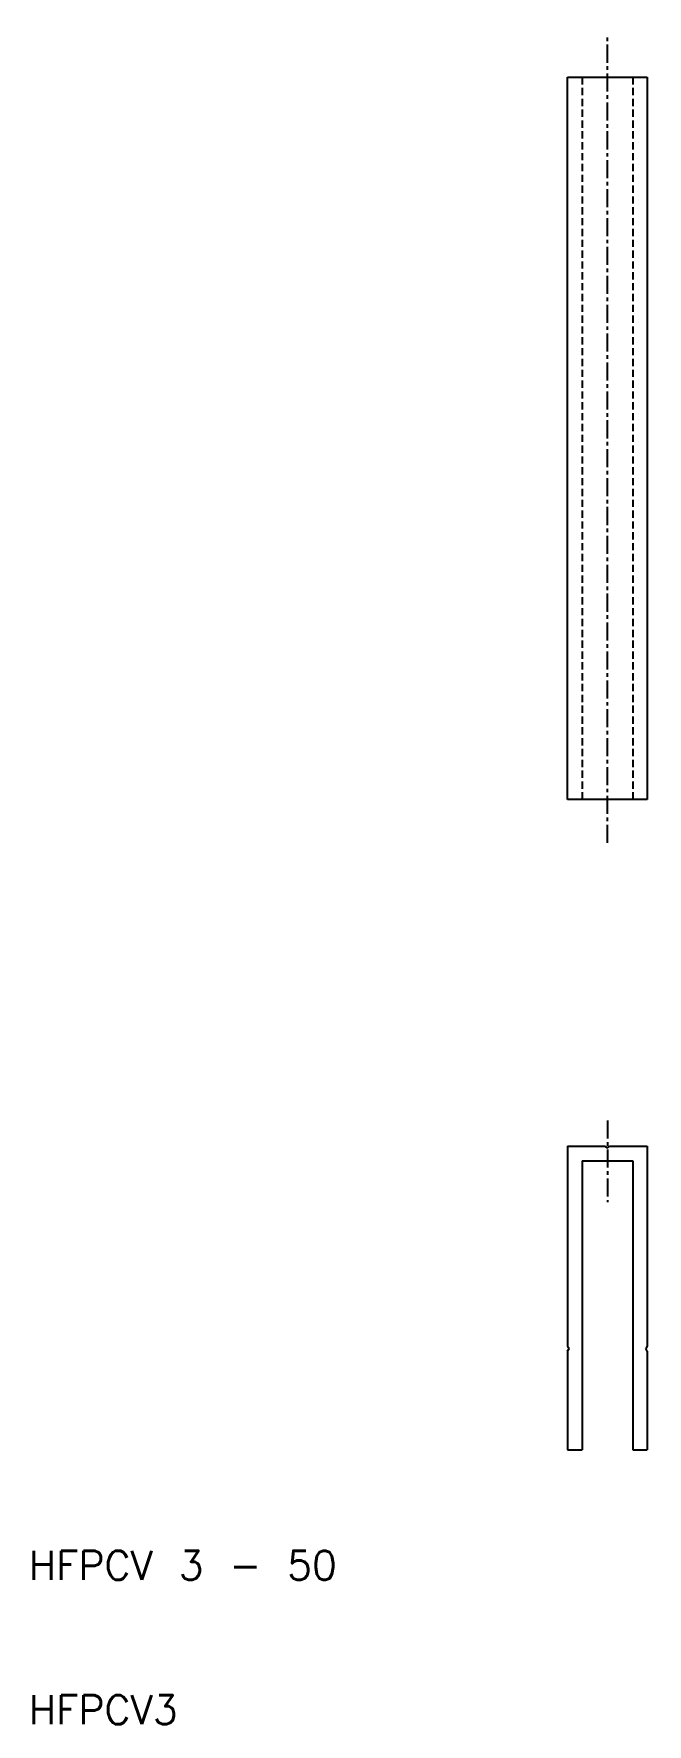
# Model space of a CAD drawing. Extents: x -40 to 3, y -40 to 77.
import ezdxf

# ---------------------------------------------------------------- set-up
doc = ezdxf.new("R2010")
doc.units = 0
doc.linetypes.add('CENTER', pattern=[2, 1.25, -0.25, 0.25, -0.25])
doc.linetypes.add('DASHED', pattern=[0.75, 0.5, -0.25])
doc.layers.get('0').update_dxf_attribs({"linetype": 'CONTINUOUS'})
doc.layers.add('CENTER', color=1, linetype='CENTER')
doc.styles.get("Standard").update_dxf_attribs({"font": 'txt.shx', "bigfont": 'bigfont.shx'})

msp = doc.modelspace()

# ---------------------------------------------------------------- linework, layer by layer
at = {"color": 7, "linetype": 'CONTINUOUS'}
for p, q in [((-2.75, 24.1), (-2.75, 74.1)), ((-2.75, 74.1), (2.75, 74.1)), ((2.75, 74.1), (2.75, 24.1)), ((-1.75, 24.1), (-2.75, 24.1)), ((1.75, 24.1), (-1.75, 24.1)), ((2.75, 24.1), (1.75, 24.1)), ((-2.75, 0.1), (-2.75, -13.73)), ((-2.75, 0.1), (-0.17, 0.1)), ((-0.17, 0.1), (0, 0)), ((0, 0), (0.17, 0.1)), ((0.17, 0.1), (2.75, 0.1)), ((2.75, 0.1), (2.75, -13.73)), ((-1.75, -0.9), (-1.75, -20.9)), ((-1.75, -0.9), (1.75, -0.9)), ((1.75, -0.9), (1.75, -20.9)), ((-2.75, -13.73), (-2.65, -13.9)), ((-2.75, -14.07), (-2.65, -13.9)), ((2.75, -13.73), (2.65, -13.9)), ((2.75, -14.07), (2.65, -13.9)), ((-2.75, -14.07), (-2.75, -20.9)), ((2.75, -14.07), (2.75, -20.9)), ((-2.75, -20.9), (-1.75, -20.9)), ((1.75, -20.9), (2.75, -20.9))]:
    msp.add_line(p, q, dxfattribs=at)
at = {"color": 3, "linetype": 'DASHED'}
for p, q in [((-1.75, 74.1), (-1.75, 24.1)), ((1.75, 74.1), (1.75, 24.1))]:
    msp.add_line(p, q, dxfattribs=at)
at = {"layer": 'CENTER', "color": 1, "linetype": 'CENTER'}
for p, q in [((0, 21.1), (0, 77.1)), ((0, 1.88), (0, -3.76))]:
    msp.add_line(p, q, dxfattribs=at)

# ---------------------------------------------------------------- texts
at = {"color": 7, "linetype": 'CONTINUOUS'}
for s, p in [('HFPCV 3 - 50', (-40, -29.9)), ('HFPCV3', (-40, -39.9))]:
    msp.add_text(s, height=2, dxfattribs=at).set_placement(p)

doc.saveas('drawing.dxf')
